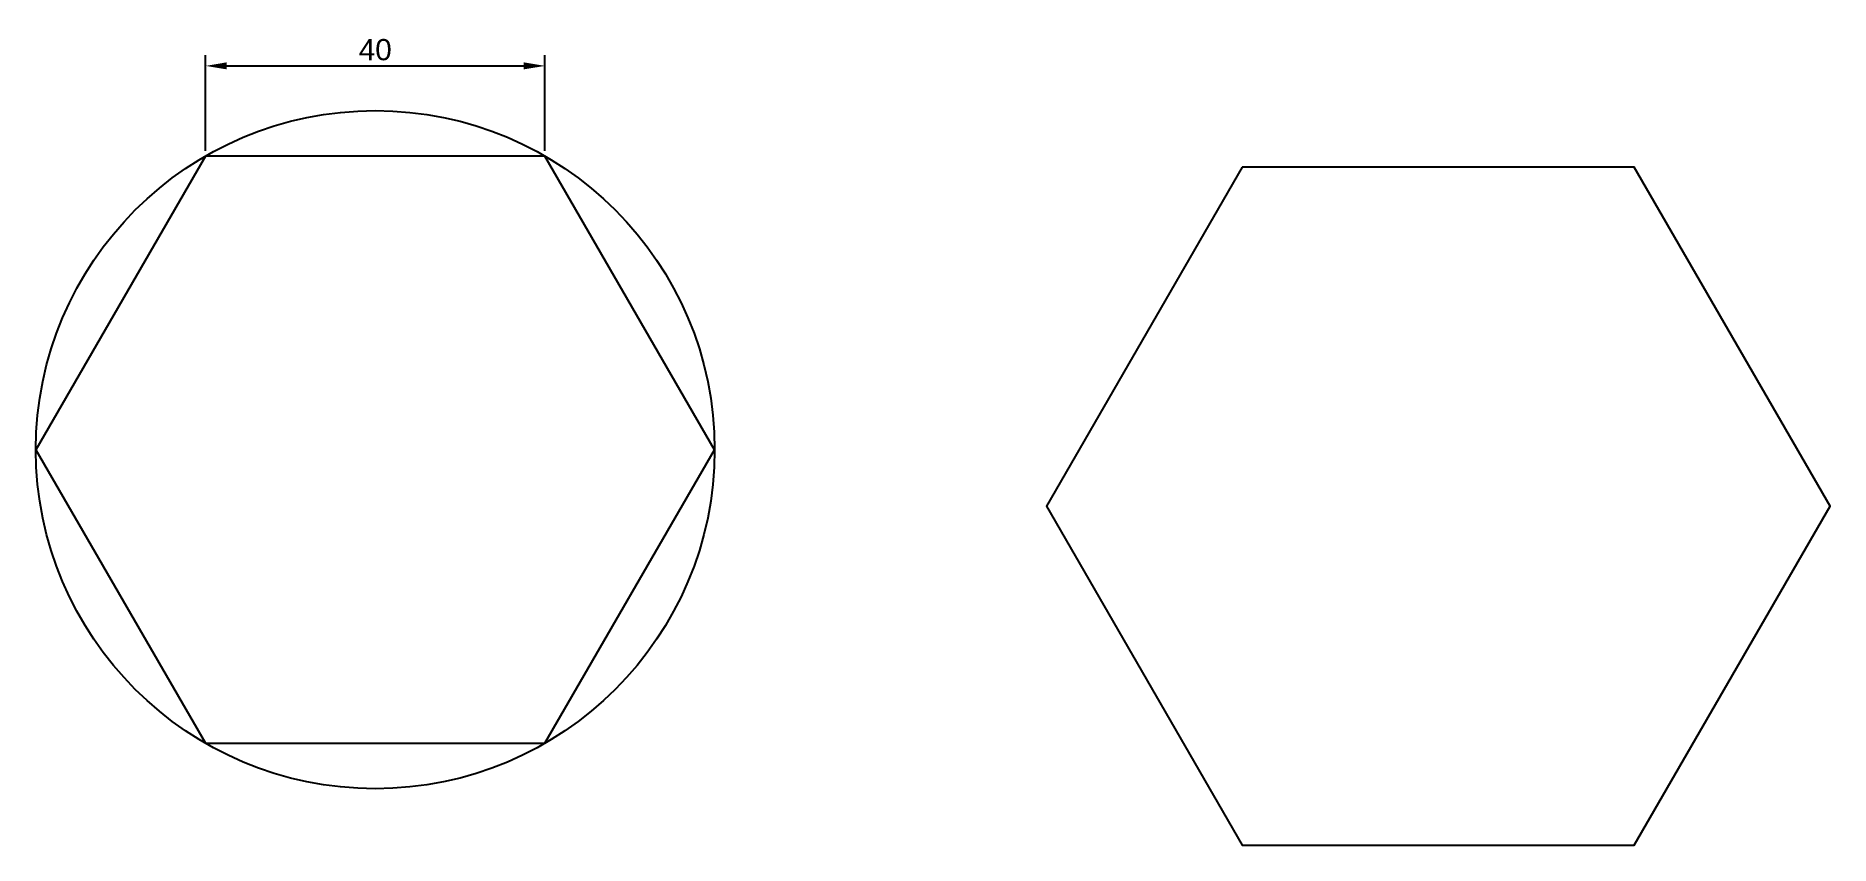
# Model space of a CAD drawing. Header units: millimetres. Extents: x 1460 to 1671, y 1792 to 1888.
import ezdxf

# ---------------------------------------------------------------- set-up
doc = ezdxf.new("R2010")
doc.units = ezdxf.units.MM
doc.styles.get("Standard").update_dxf_attribs({"font": 'arial.ttf'})
doc.dimstyles.new('ISO-25', dxfattribs={"dimtxt": 2.5, "dimasz": 2.5, "dimexe": 1.25, "dimexo": 0.625, "dimtad": 1, "dimtxsty": 'Standard', "dimcen": 2.5, "dimadec": 0, "dimazin": 0, "dimtfac": 1, "dimtmove": 0, "dimatfit": 3, "dimfxl": 1, "dimarcsym": 0})

# ---------------------------------------------------------------- blocks, each defined once
blk = doc.blocks.new('*D2')
at = {"color": 0, "lineweight": -2, "transparency": 16777216}
for p, q in [((1479.9, 1874.18), (1479.9, 1885.44)), ((1519.9, 1874.18), (1519.9, 1885.44)), ((1482.4, 1884.19), (1517.4, 1884.19))]:
    blk.add_line(p, q, dxfattribs=at)
at = {"color": 0, "transparency": 16777216}
for points in [[(1482.4, 1884.61), (1482.4, 1883.78), (1479.9, 1884.19)], [(1517.4, 1884.61), (1517.4, 1883.78), (1519.9, 1884.19)]]:
    blk.add_solid(points, dxfattribs=at)
at = {"layer": 'Defpoints', "color": 0, "transparency": 16777216}
for p in [(1519.9, 1884.19), (1479.9, 1873.55), (1519.9, 1873.55)]:
    blk.add_point(p, dxfattribs=at)
at = {"color": 0, "transparency": 16777216, "insert": (1499.9, 1886.09), "char_height": 2.5, "attachment_point": 5}
blk.add_mtext('40', dxfattribs=at)

msp = doc.modelspace()

# ---------------------------------------------------------------- linework, layer by layer
for points in [[(1479.9, 1873.554), (1459.9, 1838.913), (1479.9, 1804.272), (1519.9, 1804.272), (1539.9, 1838.913), (1519.9, 1873.554)], [(1602.1, 1872.258), (1579.006, 1832.258), (1602.1, 1792.258), (1648.288, 1792.258), (1671.382, 1832.258), (1648.288, 1872.258)]]:
    msp.add_lwpolyline(points, close=True)
msp.add_circle((1499.9, 1838.913), 40)

# ---------------------------------------------------------------- dimensions: what is measured, and where the dimension line sits
dim = msp.add_linear_dim(base=(1519.9, 1884.193), p1=(1479.9, 1873.554), p2=(1519.9, 1873.554), dimstyle='ISO-25')
dim.commit()
dim.dimension.update_dxf_attribs({"geometry": '*D2', "text_midpoint": (1499.9, 1886.094)})

doc.saveas('drawing.dxf')
